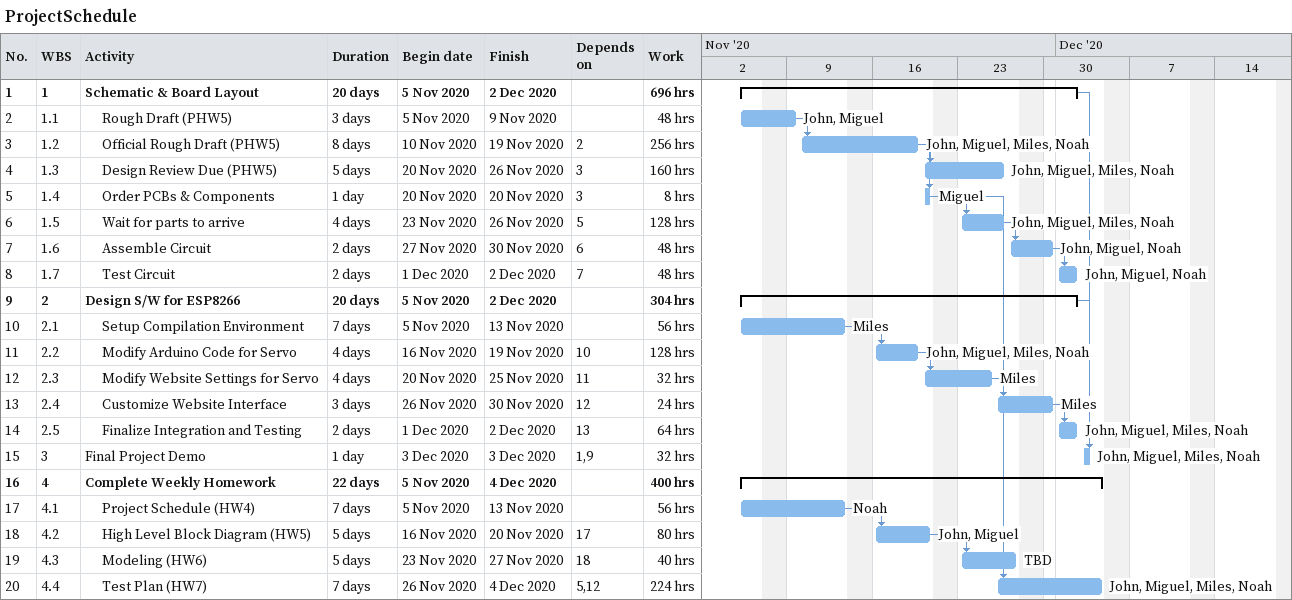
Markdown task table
ProjectSchedule

| ID | WBS | Task | Duration | Start | Finish | Predecessors | Resources | Work (h) |
|---|---|---|---|---|---|---|---|---|
| 1 | 1 | **Schematic & Board Layout** | 20d | 2020-11-05 | 2020-12-02 |  |  | 696 |
| 2 | 1.1 | Rough Draft (PHW5) | 3d | 2020-11-05 | 2020-11-09 |  | John, Miguel | 48 |
| 3 | 1.2 | Official Rough Draft (PHW5) | 8d | 2020-11-10 | 2020-11-19 | 2 | John, Miguel, Miles, Noah | 256 |
| 4 | 1.3 | Design Review Due (PHW5) | 5d | 2020-11-20 | 2020-11-26 | 3 | John, Miguel, Miles, Noah | 160 |
| 5 | 1.4 | Order PCBs & Components | 1d | 2020-11-20 | 2020-11-20 | 3 | Miguel | 8 |
| 6 | 1.5 | Wait for parts to arrive | 4d | 2020-11-23 | 2020-11-26 | 5 | John, Miguel, Miles, Noah | 128 |
| 7 | 1.6 | Assemble Circuit | 2d | 2020-11-27 | 2020-11-30 | 6 | John, Miguel, Noah | 48 |
| 8 | 1.7 | Test Circuit | 2d | 2020-12-01 | 2020-12-02 | 7 | John, Miguel, Noah | 48 |
| 9 | 2 | **Design S/W for ESP8266** | 20d | 2020-11-05 | 2020-12-02 |  |  | 304 |
| 10 | 2.1 | Setup Compilation Environment | 7d | 2020-11-05 | 2020-11-13 |  | Miles | 56 |
| 11 | 2.2 | Modify Arduino Code for Servo | 4d | 2020-11-16 | 2020-11-19 | 10 | John, Miguel, Miles, Noah | 128 |
| 12 | 2.3 | Modify Website Settings for Servo | 4d | 2020-11-20 | 2020-11-25 | 11 | Miles | 32 |
| 13 | 2.4 | Customize Website Interface | 3d | 2020-11-26 | 2020-11-30 | 12 | Miles | 24 |
| 14 | 2.5 | Finalize Integration and Testing | 2d | 2020-12-01 | 2020-12-02 | 13 | John, Miguel, Miles, Noah | 64 |
| 15 | 3 | Final Project Demo | 1d | 2020-12-03 | 2020-12-03 | 1, 9 | John, Miguel, Miles, Noah | 32 |
| 16 | 4 | **Complete Weekly Homework** | 22d | 2020-11-05 | 2020-12-04 |  |  | 400 |
| 17 | 4.1 | Project Schedule (HW4) | 7d | 2020-11-05 | 2020-11-13 |  | Noah | 56 |
| 18 | 4.2 | High Level Block Diagram (HW5) | 5d | 2020-11-16 | 2020-11-20 | 17 | John, Miguel | 80 |
| 19 | 4.3 | Modeling (HW6) | 5d | 2020-11-23 | 2020-11-27 | 18 | TBD | 40 |
| 20 | 4.4 | Test Plan (HW7) | 7d | 2020-11-26 | 2020-12-04 | 5, 12 | John, Miguel, Miles, Noah | 224 |
